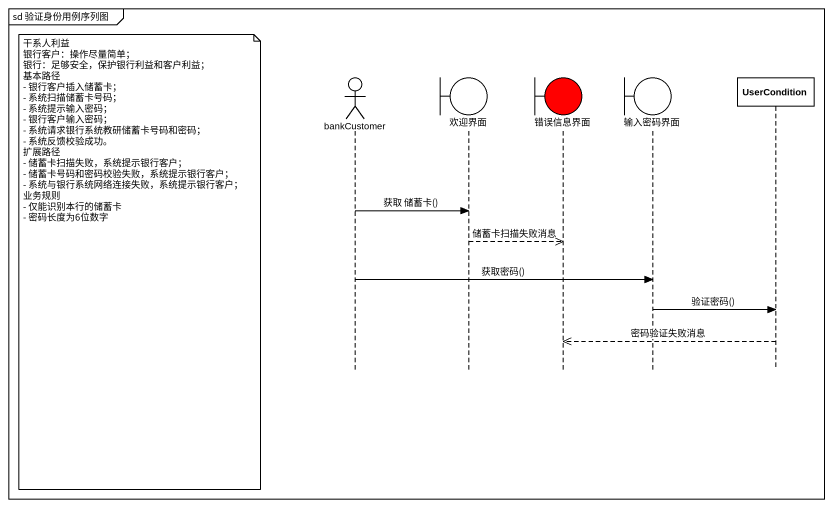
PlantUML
@startuml
mainframe sd 验证身份用例序列图
hide footbox
actor bankCustomer
boundary 欢迎界面
boundary 错误信息界面 #FF0000
boundary 输入密码界面
participant UserCondition

bankCustomer -> 欢迎界面 : 获取 储蓄卡()
欢迎界面 -->> 错误信息界面 : 储蓄卡扫描失败消息
note left of bankCustomer
  干系人利益
  银行客户：操作尽量简单；
  银行：足够安全，保护银行利益和客户利益；
  基本路径
  - 银行客户插入储蓄卡；
  - 系统扫描储蓄卡号码；
  - 系统提示输入密码；
  - 银行客户输入密码；
  - 系统请求银行系统教研储蓄卡号码和密码；
  - 系统反馈校验成功。
  扩展路径
  - 储蓄卡扫描失败，系统提示银行客户；
  - 储蓄卡号码和密码校验失败，系统提示银行客户；
  - 系统与银行系统网络连接失败，系统提示银行客户；
  业务规则
  - 仅能识别本行的储蓄卡
  - 密码长度为6位数字
end note
bankCustomer -> 输入密码界面 : 获取密码()
输入密码界面 -> UserCondition : 验证密码()
UserCondition -->> 错误信息界面 : 密码验证失败消息
@enduml
